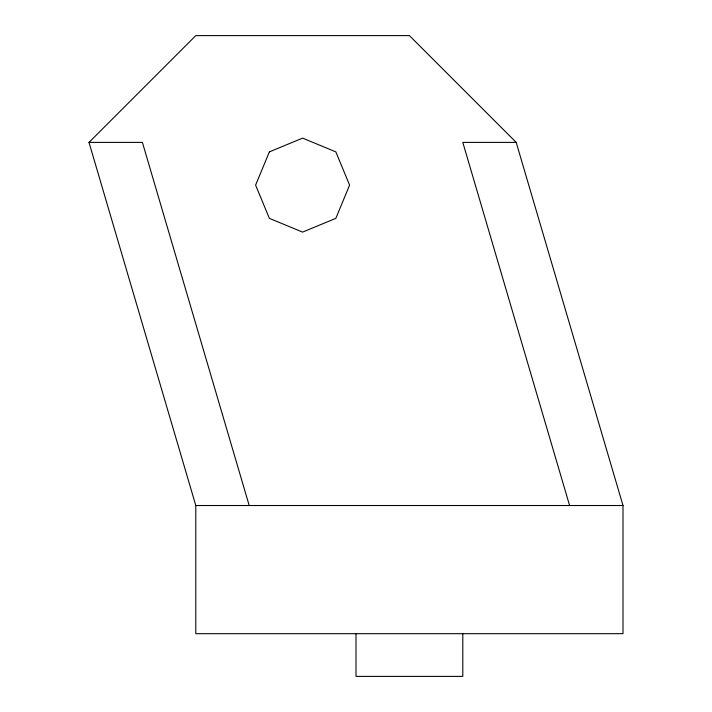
<?xml version="1.0" encoding="UTF-8"?>
<svg xmlns="http://www.w3.org/2000/svg" width="712" height="712" viewBox="0 0 712 712"><rect width="100%" height="100%" fill="white"/><g stroke="black" fill="none" stroke-linecap="round" stroke-linejoin="round"><path stroke-width="1.07" d="M89 142.4L195.8 35.6L409.4 35.6L516.2 142.4L623 505.52L623 633.68L195.8 633.68L195.8 505.52L89 142.4L142.4 142.4L249.2 505.52M516.2 142.4L462.8 142.4L569.6 505.52M195.8 505.52L623 505.52M462.8 633.68L462.8 676.4L356 676.4L356 633.68M269.367 151.887L255.608 185.12L269.367 218.353L302.6 232.112L335.833 218.353L349.592 185.12L335.833 151.887L302.6 138.128L269.367 151.887"/></g></svg>
